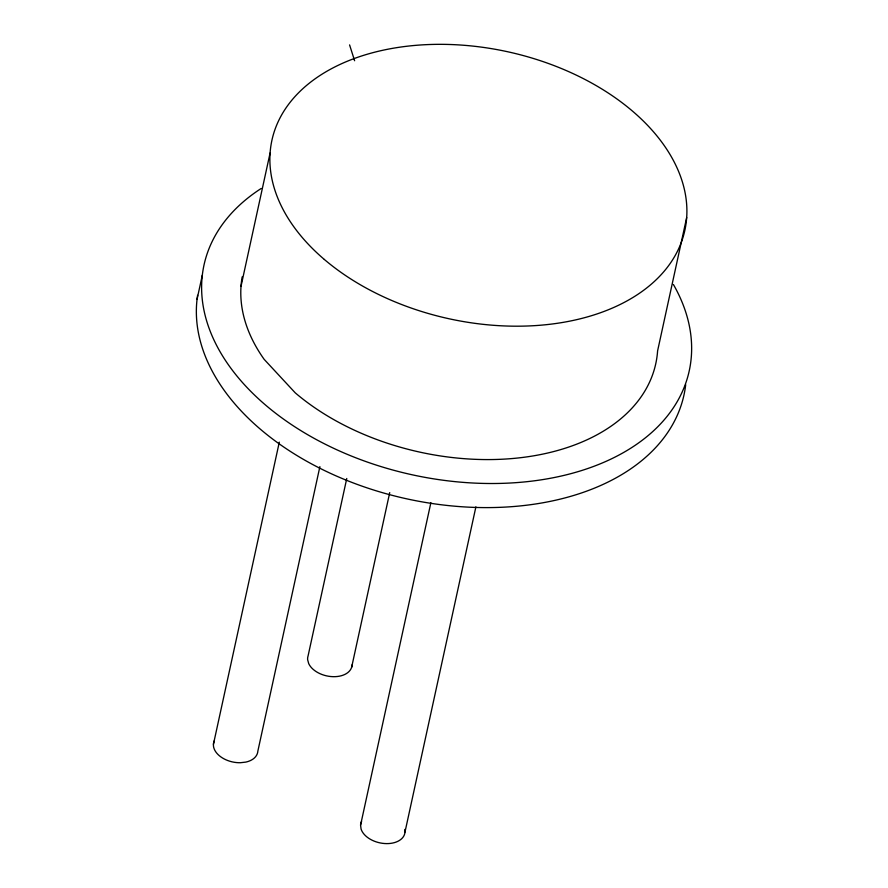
<?xml version="1.0" encoding="UTF-8"?>
<svg xmlns="http://www.w3.org/2000/svg" width="888" height="888" viewBox="0 0 888 888"><rect width="100%" height="100%" fill="white"/><g stroke="black" fill="none" stroke-linecap="round" stroke-linejoin="round"><path stroke-width="1.33" d="M197.058 299.3L202.309 275.213M241.003 286.402L270.085 153.013M213.431 744.266L279.309 442.135M319.891 466.622L257.853 751.137A22.533 14.574 12.3 0 1 245.865 762.093L240.404 762.725A22.533 14.574 12.3 0 1 214.452 740.592M346.764 478.477L308.069 655.955A22.533 14.574 12.3 0 0 307.648 659.751L308.724 663.669A22.533 14.574 12.3 0 0 333.044 676.678A22.533 14.574 12.3 0 0 352.07 664.868M351.615 667.376L389.721 492.596M404.839 829.425A22.533 14.574 12.3 0 1 386.602 843.611A22.533 14.574 12.3 0 1 361.072 829.048L360.572 825.141L430.88 502.686M404.995 832.023L475.901 506.859M686.679 217.516L657.597 350.904A211.322 136.685 12.3 0 1 520.179 457.742A211.322 136.685 12.3 0 1 295.249 392.851L264.136 359.318A211.322 136.685 12.3 0 1 242.191 276.856M349.583 44.911L354.612 60.739M685.691 384.704A248.318 160.606 12.3 0 1 419.758 501.454A248.318 160.606 12.3 0 1 197.602 295.293M673.404 284.493A248.318 160.606 12.3 0 1 573.637 472.904A248.318 160.606 12.3 0 1 259.485 399.711A248.318 160.606 12.3 0 1 261.216 188.456M360.572 825.141A22.533 14.574 12.3 0 1 361.594 821.467M324.342 259.463A211.322 136.685 12.3 0 0 677.111 251.926A211.322 136.685 12.3 0 0 433.699 44.4A211.322 136.685 12.3 0 0 324.342 259.463"/></g></svg>
